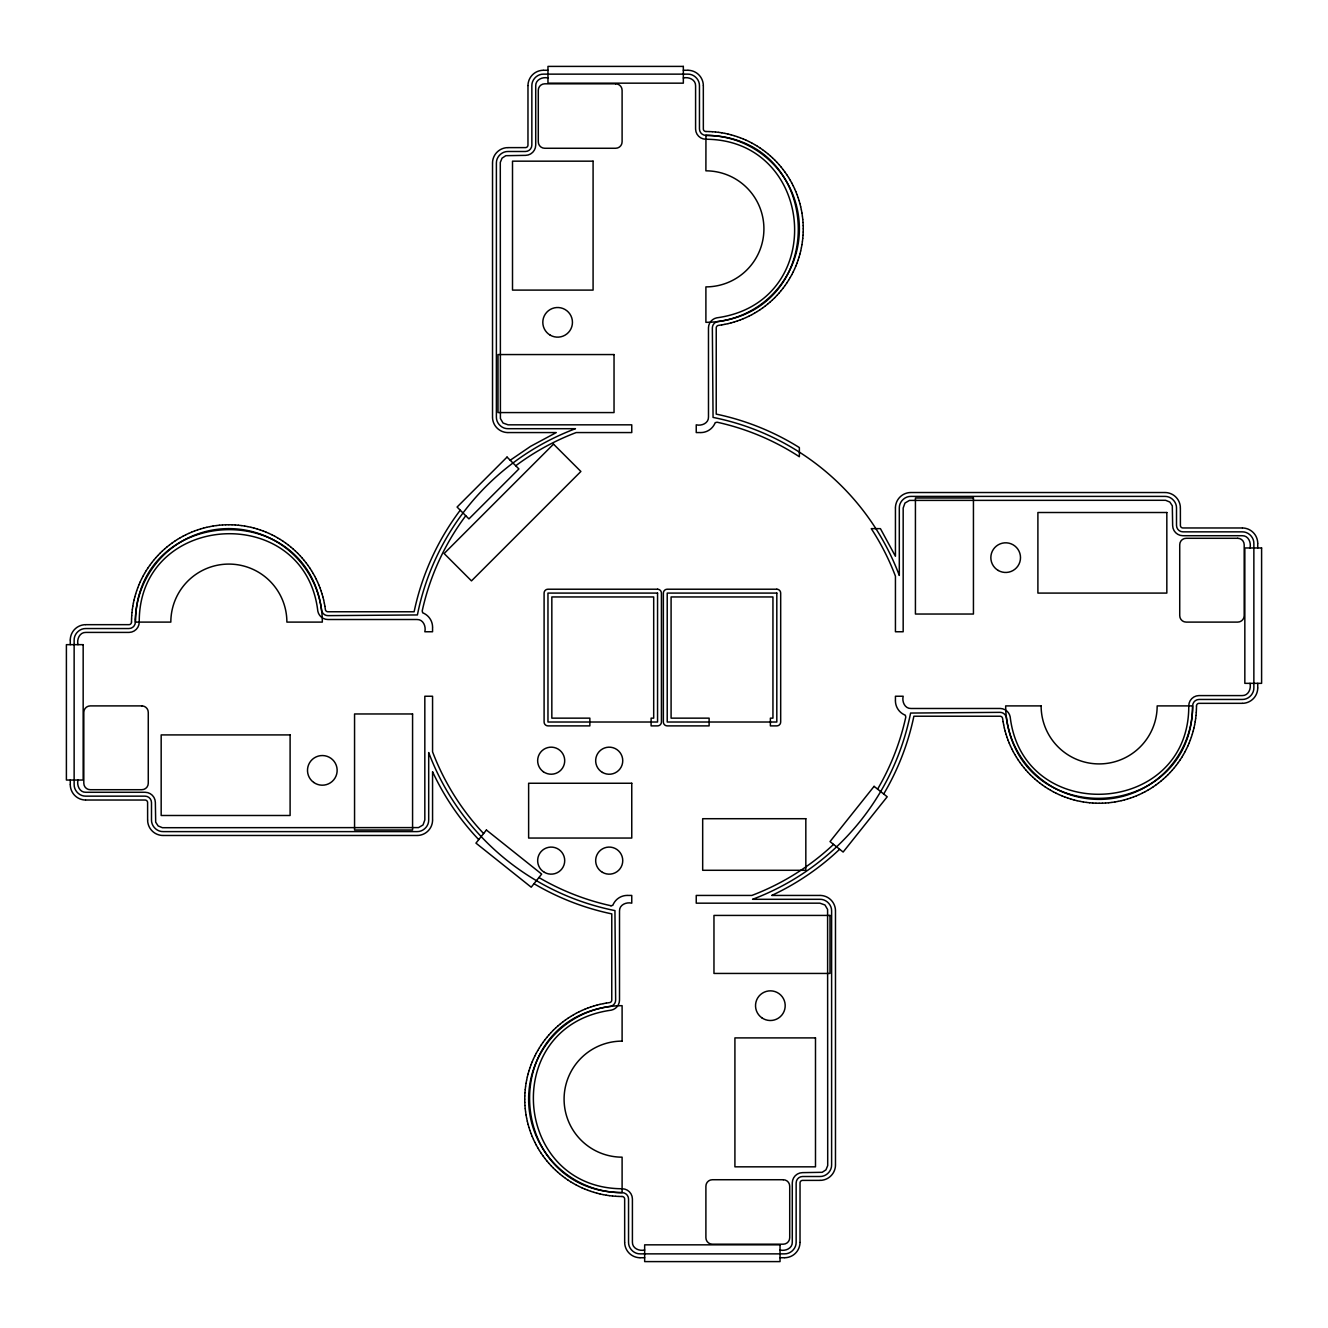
<?xml version="1.0" encoding="UTF-8"?>
<svg xmlns="http://www.w3.org/2000/svg" width="1328" height="1328" viewBox="0 0 1328 1328"><rect width="100%" height="100%" fill="white"/><g stroke="black" fill="none" stroke-linecap="round" stroke-linejoin="round"><path stroke-width="1.5" d="M131.505 621.985L131.555 619.031M524.759 1099.036L524.809 1096.081M803.191 231.919L803.241 228.964M1196.445 708.969L1196.495 706.015M70.284 639.88L70.318 638.984A10.309 10.309 0 0 1 70.384 638.287L70.517 637.473A10.309 10.309 0 0 1 70.65 636.793L70.849 635.996A10.309 10.309 0 0 1 71.048 635.332L71.33 634.552A10.309 10.309 0 0 1 71.596 633.904L71.944 633.174A10.309 10.309 0 0 1 72.276 632.56L72.691 631.846A10.309 10.309 0 0 1 73.073 631.265L73.571 630.617A10.309 10.309 0 0 1 74.003 630.07L74.567 629.455A10.309 10.309 0 0 1 75.049 628.974L75.663 628.426A10.309 10.309 0 0 1 76.194 627.978L76.858 627.48A10.309 10.309 0 0 1 77.439 627.098L78.153 626.683A10.309 10.309 0 0 1 78.767 626.351L79.497 626.003A10.309 10.309 0 0 1 80.145 625.737L80.925 625.455A10.309 10.309 0 0 1 81.589 625.256L82.386 625.056A10.309 10.309 0 0 1 83.066 624.924L83.88 624.791A10.309 10.309 0 0 1 84.577 624.724L85.473 624.691M131.505 621.985L131.489 622.351A2.573 2.573 0 0 1 129.181 624.658L85.822 624.675M131.572 618.798L131.721 615.843M432.563 820.272L432.513 821.169A10.309 10.309 0 0 1 432.447 821.866L432.33 822.679A10.309 10.309 0 0 1 432.198 823.36L431.982 824.157A10.309 10.309 0 0 1 431.783 824.821L431.517 825.601A10.309 10.309 0 0 1 431.251 826.248L430.886 826.995A10.309 10.309 0 0 1 430.571 827.61L430.139 828.307A10.309 10.309 0 0 1 429.757 828.888L429.259 829.552A10.309 10.309 0 0 1 428.828 830.083L428.28 830.697A10.309 10.309 0 0 1 427.782 831.179L427.168 831.743A10.309 10.309 0 0 1 426.637 832.175L425.973 832.673A10.309 10.309 0 0 1 425.392 833.054L424.694 833.486A10.309 10.309 0 0 1 424.08 833.801L423.333 834.15A10.309 10.309 0 0 1 422.686 834.416L421.922 834.698A10.309 10.309 0 0 1 421.258 834.897L420.445 835.096A10.309 10.309 0 0 1 419.764 835.246L418.951 835.362A10.309 10.309 0 0 1 418.27 835.428L417.357 835.478M492.522 162.829L492.572 161.933A10.309 10.309 0 0 1 492.638 161.236L492.754 160.422A10.309 10.309 0 0 1 492.904 159.742L493.103 158.945A10.309 10.309 0 0 1 493.302 158.281L493.584 157.501A10.309 10.309 0 0 1 493.85 156.853L494.199 156.123A10.309 10.309 0 0 1 494.514 155.509L494.946 154.795A10.309 10.309 0 0 1 495.327 154.214L495.825 153.567A10.309 10.309 0 0 1 496.257 153.019L496.821 152.421A10.309 10.309 0 0 1 497.303 151.923L497.917 151.375A10.309 10.309 0 0 1 498.448 150.927L499.112 150.446A10.309 10.309 0 0 1 499.693 150.047L500.39 149.632A10.309 10.309 0 0 1 501.005 149.3L501.752 148.952A10.309 10.309 0 0 1 502.399 148.686L503.179 148.404A10.309 10.309 0 0 1 503.843 148.205L504.64 148.006A10.309 10.309 0 0 1 505.321 147.873L506.134 147.74A10.309 10.309 0 0 1 506.831 147.674L507.728 147.64M527.98 85.473L528.029 84.577A10.309 10.309 0 0 1 528.096 83.88L528.212 83.066A10.309 10.309 0 0 1 528.361 82.386L528.561 81.589A10.309 10.309 0 0 1 528.76 80.925L529.025 80.145A10.309 10.309 0 0 1 529.291 79.497L529.656 78.767A10.309 10.309 0 0 1 529.972 78.153L530.403 77.439A10.309 10.309 0 0 1 530.785 76.858L531.283 76.194A10.309 10.309 0 0 1 531.715 75.663L532.279 75.049A10.309 10.309 0 0 1 532.76 74.567L533.375 74.003A10.309 10.309 0 0 1 533.906 73.571L534.57 73.073A10.309 10.309 0 0 1 535.151 72.691L535.848 72.276A10.309 10.309 0 0 1 536.462 71.944L537.209 71.596A10.309 10.309 0 0 1 537.857 71.33L538.62 71.048A10.309 10.309 0 0 1 539.301 70.849L540.098 70.65A10.309 10.309 0 0 1 540.778 70.517L541.592 70.384A10.309 10.309 0 0 1 542.272 70.318L543.185 70.284M524.809 1095.849L524.958 1092.894M803.042 235.106L803.191 232.151M800.02 1242.527L799.971 1243.423A10.309 10.309 0 0 1 799.904 1244.12L799.788 1244.934A10.309 10.309 0 0 1 799.639 1245.614L799.439 1246.411A10.309 10.309 0 0 1 799.24 1247.075L798.975 1247.855A10.309 10.309 0 0 1 798.709 1248.503L798.344 1249.233A10.309 10.309 0 0 1 798.028 1249.847L797.597 1250.561A10.309 10.309 0 0 1 797.215 1251.142L796.717 1251.806A10.309 10.309 0 0 1 796.285 1252.337L795.721 1252.951A10.309 10.309 0 0 1 795.24 1253.433L794.625 1253.997A10.309 10.309 0 0 1 794.094 1254.429L793.43 1254.927A10.309 10.309 0 0 1 792.849 1255.309L792.152 1255.724A10.309 10.309 0 0 1 791.538 1256.056L790.791 1256.404A10.309 10.309 0 0 1 790.143 1256.67L789.38 1256.952A10.309 10.309 0 0 1 788.699 1257.151L787.902 1257.35A10.309 10.309 0 0 1 787.222 1257.483L786.408 1257.616A10.309 10.309 0 0 1 785.728 1257.682L784.815 1257.716M835.478 1165.171L835.428 1166.067A10.309 10.309 0 0 1 835.362 1166.764L835.246 1167.578A10.309 10.309 0 0 1 835.096 1168.258L834.897 1169.055A10.309 10.309 0 0 1 834.698 1169.719L834.416 1170.499A10.309 10.309 0 0 1 834.15 1171.147L833.801 1171.877A10.309 10.309 0 0 1 833.486 1172.491L833.054 1173.205A10.309 10.309 0 0 1 832.673 1173.786L832.175 1174.433A10.309 10.309 0 0 1 831.743 1174.981L831.179 1175.579A10.309 10.309 0 0 1 830.697 1176.077L830.083 1176.625A10.309 10.309 0 0 1 829.552 1177.073L828.888 1177.554A10.309 10.309 0 0 1 828.307 1177.953L827.61 1178.368A10.309 10.309 0 0 1 826.995 1178.7L826.248 1179.048A10.309 10.309 0 0 1 825.601 1179.314L824.821 1179.596A10.309 10.309 0 0 1 824.157 1179.795L823.36 1179.994A10.309 10.309 0 0 1 822.679 1180.127L821.866 1180.26A10.309 10.309 0 0 1 821.169 1180.326L820.272 1180.36M895.437 507.728L895.487 506.831A10.309 10.309 0 0 1 895.553 506.134L895.67 505.321A10.309 10.309 0 0 1 895.802 504.64L896.018 503.843A10.309 10.309 0 0 1 896.217 503.179L896.483 502.399A10.309 10.309 0 0 1 896.749 501.752L897.114 501.005A10.309 10.309 0 0 1 897.429 500.39L897.861 499.693A10.309 10.309 0 0 1 898.243 499.112L898.741 498.448A10.309 10.309 0 0 1 899.172 497.917L899.72 497.303A10.309 10.309 0 0 1 900.218 496.821L900.832 496.257A10.309 10.309 0 0 1 901.363 495.825L902.027 495.327A10.309 10.309 0 0 1 902.608 494.946L903.306 494.514A10.309 10.309 0 0 1 903.92 494.199L904.667 493.85A10.309 10.309 0 0 1 905.314 493.584L906.078 493.302A10.309 10.309 0 0 1 906.742 493.103L907.555 492.904A10.309 10.309 0 0 1 908.236 492.754L909.049 492.638A10.309 10.309 0 0 1 909.73 492.572L910.643 492.522M1196.279 712.157L1196.428 709.202M1196.495 706.015L1196.511 705.649A2.573 2.573 0 0 1 1198.819 703.342L1242.178 703.325M1257.716 688.12L1257.682 689.016A10.309 10.309 0 0 1 1257.616 689.713L1257.483 690.527A10.309 10.309 0 0 1 1257.35 691.207L1257.151 692.004A10.309 10.309 0 0 1 1256.952 692.668L1256.67 693.448A10.309 10.309 0 0 1 1256.404 694.096L1256.056 694.826A10.309 10.309 0 0 1 1255.724 695.44L1255.309 696.154A10.309 10.309 0 0 1 1254.927 696.735L1254.429 697.383A10.309 10.309 0 0 1 1253.997 697.93L1253.433 698.545A10.309 10.309 0 0 1 1252.951 699.026L1252.337 699.574A10.309 10.309 0 0 1 1251.806 700.022L1251.142 700.52A10.309 10.309 0 0 1 1250.561 700.902L1249.847 701.317A10.309 10.309 0 0 1 1249.233 701.649L1248.503 701.997A10.309 10.309 0 0 1 1247.855 702.263L1247.075 702.545A10.309 10.309 0 0 1 1246.411 702.744L1245.614 702.944A10.309 10.309 0 0 1 1244.934 703.076L1244.12 703.209A10.309 10.309 0 0 1 1243.423 703.276L1242.527 703.309M131.721 615.611L131.97 612.673M524.975 1092.662L525.207 1089.724M802.793 238.276L803.025 235.338M1196.03 715.327L1196.279 712.389M131.987 612.44L132.335 609.502M525.241 1089.491L525.573 1086.553M802.427 241.447L802.759 238.509M1195.665 718.498L1196.013 715.56M132.352 609.27L132.8 606.348M525.606 1086.321L526.037 1083.399M801.963 244.601L802.394 241.679M1195.2 721.652L1195.648 718.73M132.833 606.132L133.364 603.227M526.071 1083.167L526.602 1080.262M801.398 247.738L801.929 244.833M1194.636 724.773L1195.167 721.868M133.398 602.995L134.028 600.107M526.652 1080.046L527.266 1077.157M800.734 250.843L801.348 247.954M1193.972 727.893L1194.602 725.005M134.078 599.874L134.792 597.019M527.332 1076.925L528.046 1074.07M799.954 253.93L800.668 251.075M1193.208 730.981L1193.922 728.126M134.858 596.787L135.672 593.948M528.096 1073.837L528.909 1070.999M799.091 257.001L799.904 254.163M1192.328 734.052L1193.142 731.213M135.738 593.732L136.635 590.91M528.976 1070.783L529.889 1067.961M798.111 260.039L799.024 257.217M1191.365 737.09L1192.262 734.268M136.718 590.694L137.714 587.922M797.049 263.027L798.045 260.255M529.955 1067.745L530.951 1064.973M1190.286 740.078L1191.282 737.306M137.797 587.706L138.876 584.951M795.887 265.998L796.966 263.259M531.034 1064.741L532.113 1062.002M1189.124 743.049L1190.203 740.294M138.959 584.735L140.137 582.029M794.609 268.92L795.787 266.214M532.213 1061.786L533.391 1059.08M1187.863 745.971L1189.041 743.265M140.237 581.813L141.498 579.141M793.264 271.808L794.526 269.136M533.474 1058.864L534.736 1056.192M1186.502 748.859L1187.763 746.187M141.598 578.942L142.959 576.319M791.803 274.647L793.148 272.008M534.852 1055.992L536.197 1053.353M1185.041 751.681L1186.402 749.058M143.059 576.103L144.503 573.53M790.26 277.419L791.704 274.846M536.296 1053.154L537.74 1050.581M1183.497 754.47L1184.941 751.897M144.619 573.331L146.13 570.791M788.633 280.158L790.143 277.618M537.857 1050.382L539.367 1047.842M883.701 793.995C897.944 769.958 908.186 743.564 913.88 716.224L1000.316 716.24A2.573 2.573 0 0 1 1002.574 718.249L1003.088 721.652M1181.87 757.209L1183.381 754.669M146.246 570.592L147.856 568.118M786.906 282.831L788.5 280.357M539.5 1047.643L541.094 1045.169M1180.144 759.882L1181.754 757.408M147.989 567.919L149.666 565.496M785.097 285.454L786.774 283.03M541.226 1044.97L542.903 1042.546M1178.334 762.504L1180.011 760.081M149.798 565.296L151.558 562.923M460.235 510.218C437.642 540.131 421.756 575.074 414.12 611.776L327.684 611.76A2.573 2.573 0 0 1 325.426 609.751L324.912 606.348M465.763 515.745L463.721 518.501A247.556 247.556 0 0 0 422.204 610.946L422.686 612.839A10.309 10.309 0 0 1 423.333 613.104L424.08 613.453A10.309 10.309 0 0 1 424.694 613.785L425.392 614.2A10.309 10.309 0 0 1 425.973 614.598L426.637 615.08A10.309 10.309 0 0 1 427.168 615.528L427.782 616.076A10.309 10.309 0 0 1 428.28 616.574L428.828 617.171A10.309 10.309 0 0 1 429.259 617.719L429.757 618.383A10.309 10.309 0 0 1 430.139 618.948L430.571 619.661A10.309 10.309 0 0 1 430.886 620.276L431.251 621.023A10.309 10.309 0 0 1 431.517 621.653L431.783 622.434A10.309 10.309 0 0 1 431.982 623.098L432.198 623.894A10.309 10.309 0 0 1 432.33 624.575L432.447 625.388A10.309 10.309 0 0 1 432.513 626.086L432.563 626.982M783.205 288.027L784.964 285.653M543.036 1042.347L544.795 1039.973M1176.442 765.077L1178.202 762.704M151.691 562.74L153.533 560.433M781.229 290.517L783.055 288.209M544.945 1039.791L546.771 1037.483M1174.467 767.567L1176.309 765.26M153.683 560.25L155.592 558.009M779.171 292.957L781.08 290.699M546.92 1037.301L548.829 1035.043M1172.408 769.991L1174.317 767.75M155.741 557.826L157.733 555.635M777.029 295.314L779.005 293.123M548.995 1034.877L550.971 1032.686M1170.267 772.365L1172.259 770.174M157.883 555.469L159.941 553.344M774.822 297.605L776.863 295.48M551.137 1032.52L553.178 1030.395M1168.059 774.656L1170.117 772.531M160.107 553.178L162.232 551.137M772.531 299.829L774.656 297.771M553.344 1030.229L555.469 1028.171M1165.768 776.863L1167.893 774.822M833.519 844.376L832.042 845.787A247.556 247.556 0 0 1 754.221 894.524L751.831 895.437L696.237 895.437L696.237 903.173L819.94 903.173L824.954 904.966L827.593 909.464L827.709 1165.602L825.95 1169.852L822.198 1172.309L802.411 1172.641A10.309 10.309 0 0 0 792.285 1182.767L792.285 1242.128C792.534 1248.386 785.379 1251.374 780.034 1249.997M839.628 849.256C819.691 868.18 796.651 883.834 771.734 895.437L819.924 895.437M162.398 550.971L164.589 548.995M770.174 301.971L772.365 299.979M555.635 1028.021L557.826 1026.029M1163.411 779.005L1165.602 777.029M164.755 548.829L167.013 546.92M767.75 304.029L769.991 302.12M558.009 1025.88L560.25 1023.971M1160.987 781.08L1163.245 779.171M167.195 546.771L169.503 544.945M765.26 306.004L767.567 304.178M560.433 1023.822L562.74 1021.996M1158.497 783.055L1160.805 781.229M169.685 544.795L172.059 543.036M510.218 460.235L530.652 446.308L556.266 432.563L508.076 432.563M515.745 465.763L518.501 463.721A247.556 247.556 0 0 1 573.779 433.476L576.169 432.563L631.763 432.563L631.763 424.827L508.06 424.827L503.046 423.034L500.407 418.536L500.291 162.398L502.05 158.148L505.802 155.691L525.589 155.359A10.309 10.309 0 0 0 535.715 145.233L535.715 85.872C535.466 79.63 542.621 76.609 547.966 78.003M762.704 307.913L765.077 306.154M562.923 1021.846L565.296 1020.087M1155.941 784.964L1158.315 783.205M172.242 542.903L174.682 541.226M760.081 309.723L762.504 308.046M565.496 1019.954L567.919 1018.277M1153.318 786.774L1155.758 785.097M174.864 541.094L177.354 539.5M757.408 311.449L759.882 309.856M568.118 1018.144L570.592 1016.551M1150.646 788.5L1153.136 786.906M177.554 539.367L180.077 537.857M754.669 313.093L757.209 311.582M570.791 1016.418L573.331 1014.907M1147.923 790.143L1150.446 788.633M180.276 537.74L182.866 536.296M751.897 314.653L754.47 313.209M573.53 1014.791L576.103 1013.347M1145.134 791.704L1147.724 790.26M183.065 536.197L185.704 534.852M749.058 316.114L751.681 314.753M576.319 1013.247L578.942 1011.886M1142.296 793.148L1144.935 791.803M185.903 534.736L188.576 533.474M746.187 317.475L748.859 316.213M579.141 1011.787L581.813 1010.525M1139.424 794.526L1142.097 793.264M188.792 533.391L191.498 532.213M743.265 318.737L745.971 317.575M582.029 1010.425L584.735 1009.263M1136.502 795.787L1139.208 794.609M191.713 532.113L194.452 531.034M740.294 319.915L743.049 318.836M584.951 1009.164L587.706 1008.085M1133.548 796.966L1136.287 795.887M737.306 320.994L740.078 319.998M194.668 530.951L197.457 529.955M1130.543 798.045L1133.332 797.049M587.922 1008.002L590.694 1007.006M734.268 321.974L737.09 321.061M197.673 529.889L200.478 528.976M1127.522 799.024L1130.327 798.111M590.91 1006.939L593.732 1006.026M731.213 322.853L734.052 322.04M200.711 528.909L203.549 528.096M1124.451 799.904L1127.289 799.091M593.948 1005.96L596.787 1005.147M728.126 323.634L730.981 322.903M203.765 528.046L206.637 527.332M1121.363 800.668L1124.235 799.954M597.019 1005.097L599.874 1004.366M725.005 324.298L727.893 323.683M206.869 527.266L209.758 526.652M1118.242 801.348L1121.131 800.734M600.107 1004.317L602.995 1003.702M721.868 324.879L724.773 324.347M209.973 526.602L212.878 526.071M1115.122 801.929L1118.027 801.398M603.227 1003.653L606.132 1003.121M721.652 324.912L718.249 325.426A2.573 2.573 0 0 0 716.24 327.684L716.224 414.12C745.622 420.246 773.925 431.633 799.373 447.586L799.373 456.766L797.464 455.504A247.556 247.556 0 0 0 717.054 422.204L715.161 422.686A10.309 10.309 0 0 1 714.896 423.333L714.547 424.08A10.309 10.309 0 0 1 714.215 424.694L713.8 425.392A10.309 10.309 0 0 1 713.402 425.973L712.92 426.637A10.309 10.309 0 0 1 712.472 427.168L711.924 427.782A10.309 10.309 0 0 1 711.426 428.28L710.829 428.828A10.309 10.309 0 0 1 710.281 429.259L709.617 429.757A10.309 10.309 0 0 1 709.052 430.139L708.339 430.571A10.309 10.309 0 0 1 707.724 430.886L706.977 431.251A10.309 10.309 0 0 1 706.347 431.517L705.566 431.783A10.309 10.309 0 0 1 704.902 431.982L704.106 432.198A10.309 10.309 0 0 1 703.425 432.33L702.612 432.447A10.309 10.309 0 0 1 701.914 432.513L701.018 432.563M213.111 526.037L216.032 525.606M1111.968 802.394L1114.889 801.963M606.348 1003.088L609.751 1002.574A2.573 2.573 0 0 0 611.76 1000.316L611.776 913.88C584.436 908.186 558.042 897.927 534.005 883.701M216.265 525.573L219.203 525.241M1108.797 802.759L1111.735 802.427M219.435 525.207L222.374 524.975M1105.626 803.025L1108.565 802.793M222.606 524.958L225.561 524.809M1102.439 803.191L1105.394 803.042M626.982 895.437L626.086 895.487A10.309 10.309 0 0 0 625.388 895.553L624.575 895.67A10.309 10.309 0 0 0 623.894 895.802L623.098 896.018A10.309 10.309 0 0 0 622.434 896.217L621.653 896.483A10.309 10.309 0 0 0 621.023 896.749L620.276 897.114A10.309 10.309 0 0 0 619.661 897.429L618.948 897.861A10.309 10.309 0 0 0 618.383 898.243L617.719 898.741A10.309 10.309 0 0 0 617.171 899.172L616.574 899.72A10.309 10.309 0 0 0 616.076 900.218L615.528 900.832A10.309 10.309 0 0 0 615.08 901.363L614.598 902.027A10.309 10.309 0 0 0 614.2 902.608L613.785 903.306A10.309 10.309 0 0 0 613.453 903.92L613.104 904.667A10.309 10.309 0 0 0 612.839 905.314L610.946 905.796M225.793 524.809L228.731 524.759M1099.269 803.241L1102.207 803.191M543.534 70.268L547.966 70.268M683.339 70.268L687.771 70.268M683.339 78.003C688.668 76.609 695.839 79.63 695.59 85.872L695.59 129.115A10.309 10.309 0 0 0 705.716 139.241C815.442 139.506 828.722 302.502 716.805 317.824A10.325 10.325 0 0 0 708.471 327.75L708.488 416.975C708.737 423.234 701.566 426.188 696.237 424.827L696.237 432.563L700.669 432.563M508.076 147.624L525.656 147.607A2.573 2.573 0 0 0 527.963 145.3L527.98 85.822M910.991 492.522L1164.822 492.522M1242.178 527.98L1182.7 527.963A2.573 2.573 0 0 1 1180.393 525.656L1180.376 508.076M85.822 800.02L145.3 800.037A2.573 2.573 0 0 1 147.607 802.344L147.624 819.924M163.178 835.478L417.009 835.478M627.331 895.437L631.763 895.437L631.763 903.173C626.434 901.812 619.263 904.766 619.512 911.025L619.512 1000.067A10.325 10.325 0 0 1 611.195 1010.176C499.278 1025.498 512.558 1188.494 622.284 1188.759A10.309 10.309 0 0 1 632.41 1198.885L632.41 1242.128C632.161 1248.37 639.332 1251.391 644.661 1249.997M819.924 1180.376L802.344 1180.393A2.573 2.573 0 0 0 800.037 1182.7L800.02 1242.178M640.229 1257.732L644.661 1257.732M780.034 1257.732L784.466 1257.732M706.015 131.505L708.969 131.555M228.964 524.759L231.919 524.809M1096.081 803.191L1099.036 803.241M619.031 1196.445L621.985 1196.495M688.12 70.284L689.016 70.318A10.309 10.309 0 0 1 689.713 70.384L690.527 70.517A10.309 10.309 0 0 1 691.207 70.65L692.004 70.849A10.309 10.309 0 0 1 692.668 71.048L693.448 71.33A10.309 10.309 0 0 1 694.096 71.596L694.826 71.944A10.309 10.309 0 0 1 695.44 72.276L696.154 72.691A10.309 10.309 0 0 1 696.735 73.073L697.383 73.571A10.309 10.309 0 0 1 697.93 74.003L698.545 74.567A10.309 10.309 0 0 1 699.026 75.049L699.574 75.663A10.309 10.309 0 0 1 700.022 76.194L700.52 76.858A10.309 10.309 0 0 1 700.902 77.439L701.317 78.153A10.309 10.309 0 0 1 701.649 78.767L701.997 79.497A10.309 10.309 0 0 1 702.263 80.145L702.545 80.925A10.309 10.309 0 0 1 702.744 81.589L702.944 82.386A10.309 10.309 0 0 1 703.076 83.066L703.209 83.88A10.309 10.309 0 0 1 703.276 84.577L703.309 85.473M706.015 131.505L705.649 131.489A2.573 2.573 0 0 1 703.342 129.181L703.325 85.822M709.202 131.572L712.157 131.721M507.728 432.563L506.831 432.513A10.309 10.309 0 0 1 506.134 432.447L505.321 432.33A10.309 10.309 0 0 1 504.64 432.198L503.843 431.982A10.309 10.309 0 0 1 503.179 431.783L502.399 431.517A10.309 10.309 0 0 1 501.752 431.251L501.005 430.886A10.309 10.309 0 0 1 500.39 430.571L499.693 430.139A10.309 10.309 0 0 1 499.112 429.757L498.448 429.259A10.309 10.309 0 0 1 497.917 428.828L497.303 428.28A10.309 10.309 0 0 1 496.821 427.782L496.257 427.168A10.309 10.309 0 0 1 495.825 426.637L495.327 425.973A10.309 10.309 0 0 1 494.946 425.392L494.514 424.694A10.309 10.309 0 0 1 494.199 424.08L493.85 423.333A10.309 10.309 0 0 1 493.584 422.686L493.302 421.922A10.309 10.309 0 0 1 493.103 421.258L492.904 420.445A10.309 10.309 0 0 1 492.754 419.764L492.638 418.951A10.309 10.309 0 0 1 492.572 418.27L492.522 417.357M1165.171 492.522L1166.067 492.572A10.309 10.309 0 0 1 1166.764 492.638L1167.578 492.754A10.309 10.309 0 0 1 1168.258 492.904L1169.055 493.103A10.309 10.309 0 0 1 1169.719 493.302L1170.499 493.584A10.309 10.309 0 0 1 1171.147 493.85L1171.877 494.199A10.309 10.309 0 0 1 1172.491 494.514L1173.205 494.946A10.309 10.309 0 0 1 1173.786 495.327L1174.433 495.825A10.309 10.309 0 0 1 1174.981 496.257L1175.579 496.821A10.309 10.309 0 0 1 1176.077 497.303L1176.625 497.917A10.309 10.309 0 0 1 1177.073 498.448L1177.554 499.112A10.309 10.309 0 0 1 1177.953 499.693L1178.368 500.39A10.309 10.309 0 0 1 1178.7 501.005L1179.048 501.752A10.309 10.309 0 0 1 1179.314 502.399L1179.596 503.179A10.309 10.309 0 0 1 1179.795 503.843L1179.994 504.64A10.309 10.309 0 0 1 1180.127 505.321L1180.26 506.134A10.309 10.309 0 0 1 1180.326 506.831L1180.36 507.728M1242.527 527.98L1243.423 528.029A10.309 10.309 0 0 1 1244.12 528.096L1244.934 528.212A10.309 10.309 0 0 1 1245.614 528.361L1246.411 528.561A10.309 10.309 0 0 1 1247.075 528.76L1247.855 529.025A10.309 10.309 0 0 1 1248.503 529.291L1249.233 529.656A10.309 10.309 0 0 1 1249.847 529.972L1250.561 530.403A10.309 10.309 0 0 1 1251.142 530.785L1251.806 531.283A10.309 10.309 0 0 1 1252.337 531.715L1252.951 532.279A10.309 10.309 0 0 1 1253.433 532.76L1253.997 533.375A10.309 10.309 0 0 1 1254.429 533.906L1254.927 534.57A10.309 10.309 0 0 1 1255.309 535.151L1255.724 535.848A10.309 10.309 0 0 1 1256.056 536.462L1256.404 537.209A10.309 10.309 0 0 1 1256.67 537.857L1256.952 538.62A10.309 10.309 0 0 1 1257.151 539.301L1257.35 540.098A10.309 10.309 0 0 1 1257.483 540.778L1257.616 541.592A10.309 10.309 0 0 1 1257.682 542.272L1257.716 543.185M232.151 524.809L235.106 524.958M1092.894 803.042L1095.849 803.191M85.473 800.02L84.577 799.971A10.309 10.309 0 0 1 83.88 799.904L83.066 799.788A10.309 10.309 0 0 1 82.386 799.639L81.589 799.439A10.309 10.309 0 0 1 80.925 799.24L80.145 798.975A10.309 10.309 0 0 1 79.497 798.709L78.767 798.344A10.309 10.309 0 0 1 78.153 798.028L77.439 797.597A10.309 10.309 0 0 1 76.858 797.215L76.194 796.717A10.309 10.309 0 0 1 75.663 796.285L75.049 795.721A10.309 10.309 0 0 1 74.567 795.24L74.003 794.625A10.309 10.309 0 0 1 73.571 794.094L73.073 793.43A10.309 10.309 0 0 1 72.691 792.849L72.276 792.152A10.309 10.309 0 0 1 71.944 791.538L71.596 790.791A10.309 10.309 0 0 1 71.33 790.143L71.048 789.38A10.309 10.309 0 0 1 70.849 788.699L70.65 787.902A10.309 10.309 0 0 1 70.517 787.222L70.384 786.408A10.309 10.309 0 0 1 70.318 785.728L70.284 784.815M162.829 835.478L161.933 835.428A10.309 10.309 0 0 1 161.236 835.362L160.422 835.246A10.309 10.309 0 0 1 159.742 835.096L158.945 834.897A10.309 10.309 0 0 1 158.281 834.698L157.501 834.416A10.309 10.309 0 0 1 156.853 834.15L156.123 833.801A10.309 10.309 0 0 1 155.509 833.486L154.795 833.054A10.309 10.309 0 0 1 154.214 832.673L153.567 832.175A10.309 10.309 0 0 1 153.019 831.743L152.421 831.179A10.309 10.309 0 0 1 151.923 830.697L151.375 830.083A10.309 10.309 0 0 1 150.927 829.552L150.446 828.888A10.309 10.309 0 0 1 150.047 828.307L149.632 827.61A10.309 10.309 0 0 1 149.3 826.995L148.952 826.248A10.309 10.309 0 0 1 148.686 825.601L148.404 824.821A10.309 10.309 0 0 1 148.205 824.157L148.006 823.36A10.309 10.309 0 0 1 147.873 822.679L147.74 821.866A10.309 10.309 0 0 1 147.674 821.169L147.64 820.272M820.272 895.437L821.169 895.487A10.309 10.309 0 0 1 821.866 895.553L822.679 895.67A10.309 10.309 0 0 1 823.36 895.802L824.157 896.018A10.309 10.309 0 0 1 824.821 896.217L825.601 896.483A10.309 10.309 0 0 1 826.248 896.749L826.995 897.114A10.309 10.309 0 0 1 827.61 897.429L828.307 897.861A10.309 10.309 0 0 1 828.888 898.243L829.552 898.741A10.309 10.309 0 0 1 830.083 899.172L830.697 899.72A10.309 10.309 0 0 1 831.179 900.218L831.743 900.832A10.309 10.309 0 0 1 832.175 901.363L832.673 902.027A10.309 10.309 0 0 1 833.054 902.608L833.486 903.306A10.309 10.309 0 0 1 833.801 903.92L834.15 904.667A10.309 10.309 0 0 1 834.416 905.314L834.698 906.078A10.309 10.309 0 0 1 834.897 906.742L835.096 907.555A10.309 10.309 0 0 1 835.246 908.236L835.362 909.049A10.309 10.309 0 0 1 835.428 909.73L835.478 910.643M615.843 1196.279L618.798 1196.428M621.985 1196.495L622.351 1196.511A2.573 2.573 0 0 1 624.658 1198.819L624.675 1242.178M639.88 1257.716L638.984 1257.682A10.309 10.309 0 0 1 638.287 1257.616L637.473 1257.483A10.309 10.309 0 0 1 636.793 1257.35L635.996 1257.151A10.309 10.309 0 0 1 635.332 1256.952L634.552 1256.67A10.309 10.309 0 0 1 633.904 1256.404L633.174 1256.056A10.309 10.309 0 0 1 632.56 1255.724L631.846 1255.309A10.309 10.309 0 0 1 631.265 1254.927L630.617 1254.429A10.309 10.309 0 0 1 630.07 1253.997L629.455 1253.433A10.309 10.309 0 0 1 628.974 1252.951L628.426 1252.337A10.309 10.309 0 0 1 627.978 1251.806L627.48 1251.142A10.309 10.309 0 0 1 627.098 1250.561L626.683 1249.847A10.309 10.309 0 0 1 626.351 1249.233L626.003 1248.503A10.309 10.309 0 0 1 625.737 1247.855L625.455 1247.075A10.309 10.309 0 0 1 625.256 1246.411L625.056 1245.614A10.309 10.309 0 0 1 624.924 1244.934L624.791 1244.12A10.309 10.309 0 0 1 624.724 1243.423L624.691 1242.527M712.389 131.721L715.327 131.97M235.338 524.975L238.276 525.207M1089.724 802.793L1092.662 803.025M612.673 1196.03L615.611 1196.279M715.56 131.987L718.498 132.335M238.509 525.241L241.447 525.573M1086.553 802.427L1089.491 802.759M609.502 1195.665L612.44 1196.013M718.73 132.352L721.652 132.8M241.679 525.606L244.601 526.037M1083.399 801.963L1086.321 802.394M606.348 1195.2L609.27 1195.648M721.868 132.833L724.773 133.364M244.833 526.071L247.738 526.602M1080.262 801.398L1083.167 801.929M603.227 1194.636L606.132 1195.167M725.005 133.398L727.893 134.028M247.954 526.652L250.843 527.266M1077.157 800.734L1080.046 801.348M600.107 1193.972L602.995 1194.602M728.126 134.078L730.981 134.792M251.075 527.332L253.93 528.046M1074.07 799.954L1076.925 800.668M597.019 1193.208L599.874 1193.922M731.213 134.858L734.052 135.672M254.163 528.096L257.001 528.909M1070.999 799.091L1073.837 799.904M593.948 1192.328L596.787 1193.142M734.268 135.738L737.09 136.635M257.217 528.976L260.039 529.889M1067.961 798.111L1070.783 799.024M590.91 1191.365L593.732 1192.262M737.306 136.718L740.078 137.714M1064.973 797.049L1067.745 798.045M260.255 529.955L263.027 530.951M587.922 1190.286L590.694 1191.282M740.294 137.797L743.049 138.876M1062.002 795.887L1064.741 796.966M263.259 531.034L265.998 532.113M584.951 1189.124L587.706 1190.203M743.265 138.959L745.971 140.137M1059.08 794.609L1061.786 795.787M266.214 532.213L268.92 533.391M582.029 1187.863L584.735 1189.041M746.187 140.237L748.859 141.498M1056.192 793.264L1058.864 794.526M269.136 533.474L271.808 534.736M579.141 1186.502L581.813 1187.763M749.058 141.598L751.681 142.959M1053.353 791.803L1055.992 793.148M272.008 534.852L274.647 536.197M576.319 1185.041L578.942 1186.402M751.897 143.059L754.47 144.503M1050.581 790.26L1053.154 791.704M274.846 536.296L277.419 537.74M573.53 1183.497L576.103 1184.941M754.669 144.619L757.209 146.13M1047.842 788.633L1050.382 790.143M277.618 537.857L280.158 539.367M570.791 1181.87L573.331 1183.381M757.408 146.246L759.882 147.856M1045.169 786.906L1047.643 788.5M280.357 539.5L282.831 541.094M568.118 1180.144L570.592 1181.754M760.081 147.989L762.504 149.666M1042.546 785.097L1044.97 786.774M283.03 541.226L285.454 542.903M565.496 1178.334L567.919 1180.011M762.704 149.798L765.077 151.558M1039.973 783.205L1042.347 784.964M285.653 543.036L288.027 544.795M562.923 1176.442L565.296 1178.202M765.26 151.691L767.567 153.533M1037.483 781.229L1039.791 783.055M288.209 544.945L290.517 546.771M560.433 1174.467L562.74 1176.309M767.75 153.683L769.991 155.592M1035.043 779.171L1037.301 781.08M290.699 546.92L292.957 548.829M558.009 1172.408L560.25 1174.317M770.174 155.741L772.365 157.733M1032.686 777.029L1034.877 779.005M293.123 548.995L295.314 550.971M555.635 1170.267L557.826 1172.259M772.531 157.883L774.656 159.941M1030.395 774.822L1032.52 776.863M295.48 551.137L297.605 553.178M553.344 1168.059L555.469 1170.117M774.822 160.107L776.863 162.232M1028.171 772.531L1030.229 774.656M297.771 553.344L299.829 555.469M551.137 1165.768L553.178 1167.893M483.624 833.519L482.213 832.042A247.556 247.556 0 0 1 433.476 754.221L432.563 751.831L432.563 696.237L424.827 696.237L424.827 819.94L423.034 824.954L418.536 827.593L162.398 827.709L158.148 825.95L155.691 822.198L155.359 802.411A10.309 10.309 0 0 0 145.233 792.285L85.872 792.285C79.614 792.534 76.626 785.379 78.003 780.034M478.744 839.628C459.82 819.691 444.166 796.651 432.563 771.734L432.563 819.924M777.029 162.398L779.005 164.589M1026.029 770.174L1028.021 772.365M299.979 555.635L301.971 557.826M548.995 1163.411L550.971 1165.602M779.171 164.755L781.08 167.013M1023.971 767.75L1025.88 769.991M302.12 558.009L304.029 560.25M546.92 1160.987L548.829 1163.245M781.229 167.195L783.055 169.503M1021.996 765.26L1023.822 767.567M304.178 560.433L306.004 562.74M544.945 1158.497L546.771 1160.805M783.205 169.685L784.964 172.059M1020.087 762.704L1021.846 765.077M306.154 562.923L307.913 565.296M543.036 1155.941L544.795 1158.315M785.097 172.242L786.774 174.682M1018.277 760.081L1019.954 762.504M308.046 565.496L309.723 567.919M541.226 1153.318L542.903 1155.758M786.906 174.864L788.5 177.354M1016.551 757.408L1018.144 759.882M309.856 568.118L311.449 570.592M539.5 1150.646L541.094 1153.136M788.633 177.554L790.143 180.077M1014.907 754.669L1016.418 757.209M311.582 570.791L313.093 573.331M537.857 1147.923L539.367 1150.446M790.26 180.276L791.704 182.866M1013.347 751.897L1014.791 754.47M313.209 573.53L314.653 576.103M536.296 1145.134L537.74 1147.724M791.803 183.065L793.148 185.704M1011.886 749.058L1013.247 751.681M314.753 576.319L316.114 578.942M534.852 1142.296L536.197 1144.935M793.264 185.903L794.526 188.576M1010.525 746.187L1011.787 748.859M316.213 579.141L317.475 581.813M533.474 1139.424L534.736 1142.097M794.609 188.792L795.787 191.498M1009.263 743.265L1010.425 745.971M317.575 582.029L318.737 584.735M532.213 1136.502L533.391 1139.208M795.887 191.713L796.966 194.452M1008.085 740.294L1009.164 743.049M318.836 584.951L319.915 587.706M531.034 1133.548L532.113 1136.287M1007.006 737.306L1008.002 740.078M797.049 194.668L798.045 197.457M529.955 1130.543L530.951 1133.332M319.998 587.922L320.994 590.694M1006.026 734.268L1006.939 737.09M798.111 197.673L799.024 200.478M528.976 1127.522L529.889 1130.327M321.061 590.91L321.974 593.732M1005.147 731.213L1005.96 734.052M799.091 200.711L799.904 203.549M528.096 1124.451L528.909 1127.289M322.04 593.948L322.853 596.787M1004.366 728.126L1005.097 730.981M799.954 203.765L800.668 206.637M527.332 1121.363L528.046 1124.235M322.903 597.019L323.634 599.874M1003.702 725.005L1004.317 727.893M800.734 206.869L801.348 209.758M526.652 1118.242L527.266 1121.131M323.683 600.107L324.298 602.995M1003.121 721.868L1003.653 724.773M801.398 209.973L801.929 212.878M526.071 1115.122L526.602 1118.027M324.347 603.227L324.879 606.132M801.963 213.111L802.394 216.032M525.606 1111.968L526.037 1114.889M802.427 216.265L802.759 219.203M525.241 1108.797L525.573 1111.735M802.793 219.435L803.025 222.374M524.975 1105.626L525.207 1108.565M895.437 701.018L895.487 701.914A10.309 10.309 0 0 0 895.553 702.612L895.67 703.425A10.309 10.309 0 0 0 895.802 704.106L896.018 704.902A10.309 10.309 0 0 0 896.217 705.566L896.483 706.347A10.309 10.309 0 0 0 896.749 706.977L897.114 707.724A10.309 10.309 0 0 0 897.429 708.339L897.861 709.052A10.309 10.309 0 0 0 898.243 709.617L898.741 710.281A10.309 10.309 0 0 0 899.172 710.829L899.72 711.426A10.309 10.309 0 0 0 900.218 711.924L900.832 712.472A10.309 10.309 0 0 0 901.363 712.92L902.027 713.402A10.309 10.309 0 0 0 902.608 713.8L903.306 714.215A10.309 10.309 0 0 0 903.92 714.547L904.667 714.896A10.309 10.309 0 0 0 905.314 715.161L905.796 717.054A247.456 247.456 0 0 1 877.592 789.131M803.042 222.606L803.191 225.561M524.809 1102.439L524.958 1105.394M803.191 225.793L803.241 228.731M524.759 1099.269L524.809 1102.207M1257.732 543.534L1257.732 547.966M1257.732 683.339L1257.732 687.771M1249.997 547.966C1251.358 542.654 1248.436 535.499 1242.195 535.715L1182.767 535.715A10.309 10.309 0 0 1 1172.641 525.589L1172.309 505.802L1169.852 502.05L1165.602 500.291L909.464 500.407L904.966 503.046L903.173 508.06L903.173 631.763L895.437 631.763L895.437 576.169L894.524 573.779A247.556 247.556 0 0 0 872.496 530.536L871.234 528.627L880.414 528.627L895.437 556.266L895.437 508.076M1249.997 683.339C1251.358 688.651 1248.436 695.789 1242.195 695.59L1198.885 695.59A10.309 10.309 0 0 0 1188.759 705.716C1189.606 816.803 1023.008 826.614 1010.176 716.805A10.325 10.325 0 0 0 1000.25 708.471L911.025 708.488C904.766 708.737 901.812 701.566 903.173 696.237L895.437 696.237L895.437 700.669M835.478 910.991L835.478 1164.822M492.522 163.178L492.522 417.009M432.563 627.331L432.563 631.763L424.827 631.763C426.188 626.434 423.234 619.263 416.975 619.512L327.933 619.512A10.325 10.325 0 0 1 317.824 611.195C304.992 501.386 138.394 511.197 139.241 622.284A10.309 10.309 0 0 1 129.115 632.41L85.872 632.41C79.614 632.161 76.626 639.332 78.003 644.661M70.268 640.229L70.268 644.661M70.268 780.034L70.268 784.466M611.063 905.762A247.456 247.456 0 0 1 538.985 877.559M135.423 619.097L135.373 622.102A6.441 6.441 0 0 1 128.932 628.542L85.822 628.542C79.614 628.36 74.036 633.871 74.136 640.063L74.136 784.466C73.953 790.724 79.564 796.335 85.822 796.153L145.051 796.153A6.441 6.441 0 0 1 151.492 802.61L151.492 819.924C151.309 826.182 156.92 831.793 163.178 831.61L417.009 831.61C423.267 831.793 428.878 826.182 428.695 819.924L428.695 752.544L429.874 755.632A251.424 251.424 0 0 0 614.947 910.593L615.644 1000.067A6.441 6.441 0 0 1 610.565 1006.358C494.863 1021.979 507.08 1191.963 622.102 1192.627A6.441 6.441 0 0 1 628.542 1199.068L628.542 1242.178C628.36 1248.436 633.971 1254.047 640.229 1253.864L784.466 1253.864C790.724 1254.047 796.335 1248.436 796.153 1242.178L796.153 1182.949A6.441 6.441 0 0 1 802.61 1176.508L819.924 1176.508C826.182 1176.691 831.793 1171.08 831.61 1164.822L831.61 910.991C831.793 904.733 826.182 899.122 819.924 899.305L752.544 899.305L755.632 898.126A251.424 251.424 0 0 0 910.593 713.053L1000.067 712.356A6.441 6.441 0 0 1 1006.358 717.435C1021.481 832.208 1191.764 821.733 1192.627 705.948A6.441 6.441 0 0 1 1199.068 699.458L1242.178 699.458C1248.436 699.64 1254.047 694.029 1253.864 687.771L1253.864 543.534C1254.047 537.276 1248.436 531.665 1242.178 531.847L1182.949 531.847A6.441 6.441 0 0 1 1176.508 525.39L1176.508 508.076C1176.691 501.868 1171.18 496.29 1164.988 496.39L910.991 496.39C904.733 496.207 899.122 501.818 899.305 508.076L899.305 575.456L898.126 572.368A251.424 251.424 0 0 0 713.053 417.407L712.356 327.933A6.441 6.441 0 0 1 717.435 321.642C831.262 307.034 822.63 136.319 705.948 135.373A6.441 6.441 0 0 1 699.458 128.932L699.458 85.822C699.64 79.614 694.129 74.036 687.937 74.136L543.534 74.136C537.276 73.953 531.665 79.564 531.847 85.822L531.847 145.051A6.441 6.441 0 0 1 525.39 151.492L508.076 151.492C501.868 151.309 496.29 156.82 496.39 163.012L496.39 417.009C496.207 423.267 501.818 428.878 508.076 428.695L575.456 428.695L572.368 429.874A251.424 251.424 0 0 0 417.407 614.947L327.933 615.644A6.441 6.441 0 0 1 321.642 610.565C307.067 497.668 139.523 505.105 135.423 619.097M486.413 830.017L475.955 843.131L531.217 887.204L541.658 874.09L486.413 830.017M874.09 786.342L830.017 841.587L843.131 852.045L887.204 796.783L874.09 786.342M507.047 457.081L457.081 507.047L468.933 518.899L518.899 468.933L507.047 457.081M553.527 444.133L444.133 553.527L471.473 580.884L580.884 471.473L553.527 444.133M683.339 66.4L547.966 66.4L547.966 83.166L683.339 83.166L683.339 66.4M615.644 83.813L544.746 83.813A6.441 6.441 0 0 0 538.288 90.254L538.288 141.83A6.441 6.441 0 0 0 544.746 148.271L615.644 148.271A6.441 6.441 0 0 0 622.102 141.83L622.102 90.254A6.441 6.441 0 0 0 615.644 83.813M705.948 135.373L705.898 170.831A58.017 58.017 0 0 1 763.915 228.848A58.017 58.017 0 0 1 705.898 286.881L705.898 322.322A93.475 93.475 0 0 0 799.373 228.848A93.475 93.475 0 0 0 705.898 135.373M593.085 161.169L512.508 161.169L512.508 290.102L593.085 290.102L593.085 161.169M614.034 354.559L498 354.559L498 412.576L614.034 412.576L614.034 354.559M973.441 498L915.424 498L915.424 614.034L973.441 614.034L973.441 498M1166.831 512.508L1037.898 512.508L1037.898 593.085L1166.831 593.085L1166.831 512.508M228.914 528.627L228.798 528.627A93.475 93.475 0 0 0 135.373 622.102L170.831 622.102A58.017 58.017 0 0 1 228.848 564.085A58.017 58.017 0 0 1 286.881 622.102L322.322 622.102A93.475 93.475 0 0 0 228.848 528.627M1237.746 538.288L1186.17 538.288A6.441 6.441 0 0 0 1179.729 544.746L1179.729 615.644A6.441 6.441 0 0 0 1186.17 622.102L1237.746 622.102A6.441 6.441 0 0 0 1244.187 615.644L1244.187 544.746A6.441 6.441 0 0 0 1237.746 538.288M1261.6 547.966L1244.834 547.966L1244.834 683.339L1261.6 683.339L1261.6 547.966M657.559 589.217L547.966 589.217A3.868 3.868 0 0 0 544.098 593.085L544.098 722.017A3.868 3.868 0 0 0 547.966 725.885L589.864 725.885L589.864 718.149L551.834 718.149L551.834 596.953L653.691 596.953L653.691 718.149L651.102 718.149L651.102 725.885L657.559 725.885A3.868 3.868 0 0 0 661.427 722.017L661.427 593.085A3.868 3.868 0 0 0 657.559 589.217M776.814 589.217L667.22 589.217A3.868 3.868 0 0 0 663.353 593.085L663.353 722.017A3.868 3.868 0 0 0 667.22 725.885L709.119 725.885L709.119 718.149L671.088 718.149L671.088 596.953L772.946 596.953L772.946 718.149L770.373 718.149L770.373 725.885L776.814 725.885A3.868 3.868 0 0 0 780.681 722.017L780.681 593.085A3.868 3.868 0 0 0 776.814 589.217M657.559 593.085L547.966 593.085L547.966 722.017L657.559 722.017L657.559 593.085M776.814 593.085L667.22 593.085L667.22 722.017L776.814 722.017L776.814 593.085M83.166 644.661L66.4 644.661L66.4 780.034L83.166 780.034L83.166 644.661M141.83 705.898L90.254 705.898A6.441 6.441 0 0 0 83.813 712.356L83.813 783.254A6.441 6.441 0 0 0 90.254 789.712L141.83 789.712A6.441 6.441 0 0 0 148.271 783.254L148.271 712.356A6.441 6.441 0 0 0 141.83 705.898M1041.119 705.898L1005.678 705.898A93.475 93.475 0 0 0 1099.152 799.373A93.475 93.475 0 0 0 1192.627 705.898L1157.169 705.898A58.017 58.017 0 0 1 1099.152 763.915A58.017 58.017 0 0 1 1041.119 705.898M412.576 713.966L354.559 713.966L354.559 830L412.576 830L412.576 713.966M290.102 734.915L161.169 734.915L161.169 815.492L290.102 815.492L290.102 734.915M631.763 783.254L528.627 783.254L528.627 838.051L631.763 838.051L631.763 783.254M805.83 818.712L702.678 818.712L702.678 870.288L805.83 870.288L805.83 818.712M830 915.424L713.966 915.424L713.966 973.441L830 973.441L830 915.424M815.492 1037.898L734.915 1037.898L734.915 1166.831L815.492 1166.831L815.492 1037.898M783.254 1179.729L712.356 1179.729A6.441 6.441 0 0 0 705.898 1186.17L705.898 1237.746A6.441 6.441 0 0 0 712.356 1244.187L783.254 1244.187A6.441 6.441 0 0 0 789.712 1237.746L789.712 1186.17A6.441 6.441 0 0 0 783.254 1179.729M780.034 1244.834L644.661 1244.834L644.661 1261.6L780.034 1261.6L780.034 1244.834M622.102 1041.119L622.102 1005.678A93.475 93.475 0 0 0 528.627 1099.152A93.475 93.475 0 0 0 622.102 1192.627L622.102 1157.169A58.017 58.017 0 0 1 564.085 1099.152A58.017 58.017 0 0 1 622.102 1041.119M602.431 772.431A13.546 13.546 0 0 0 622.749 760.695A13.546 13.546 0 0 0 602.431 748.975A13.546 13.546 0 0 0 602.431 772.431M602.431 872.347A13.546 13.546 0 0 0 622.749 860.627A13.546 13.546 0 0 0 602.431 848.891A13.546 13.546 0 0 0 602.431 872.347M543.301 771.701A13.546 13.546 0 0 0 564.649 762.023A13.546 13.546 0 0 0 545.592 748.361A13.546 13.546 0 0 0 543.301 771.701M544.414 872.347A13.546 13.546 0 0 0 564.715 860.627A13.546 13.546 0 0 0 544.414 848.891A13.546 13.546 0 0 0 544.414 872.347M313.69 782.424A14.824 14.824 0 0 0 337.08 771.817A14.824 14.824 0 0 0 316.213 756.86A14.824 14.824 0 0 0 313.69 782.424M761.724 1017.729A14.824 14.824 0 0 0 785.13 1007.122A14.824 14.824 0 0 0 764.247 992.165A14.824 14.824 0 0 0 761.724 1017.729M998.258 570.476A14.824 14.824 0 0 0 1020.502 557.627A14.824 14.824 0 0 0 998.258 544.795A14.824 14.824 0 0 0 998.258 570.476M550.224 335.171A14.824 14.824 0 0 0 572.451 322.322A14.824 14.824 0 0 0 550.224 309.49A14.824 14.824 0 0 0 550.224 335.171"/></g></svg>
